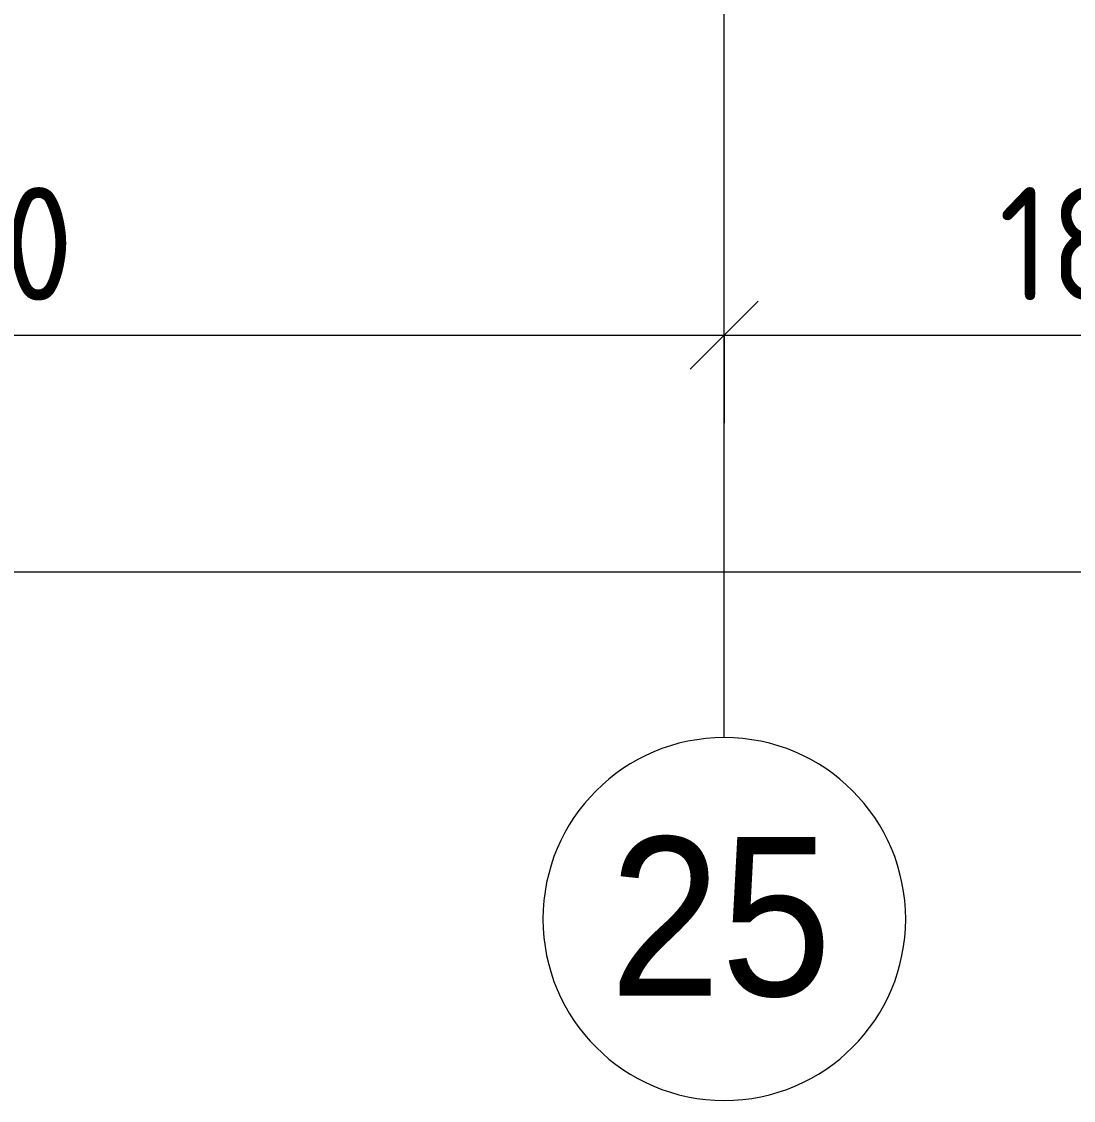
# Model space of a CAD drawing. Header units: millimetres. Extents: x 81368 to 286493, y -8553 to 29000.
# Drawn here: x 91310 to 93630, y -2706 to -328 of the extents above; entities that cross this region are included whole.
import ezdxf

# ---------------------------------------------------------------- set-up
doc = ezdxf.new("R2010")
doc.units = ezdxf.units.MM
for name, color, linetype, lineweight in [('A-ANNO-DIMS', 7, 'Continuous', 9), ('A-ANNO-DIMS-100', 7, 'Continuous', 9), ('Оси', 7, 'Continuous', 9), ('Оси-1', 7, 'Continuous', 20)]:
    doc.layers.add(name, color=color, linetype=linetype, lineweight=lineweight)
doc.styles.add('Arial', font='arial.ttf', dxfattribs={"width": 0.9, "height": 350})
doc.styles.add('ISOCPEUR', font='isocpeur.ttf', dxfattribs={"width": 0.9, "height": 250})
doc.dimstyles.new('ISO-2_5_0_9К_БОЛЬШОЙ_1', dxfattribs={"dimscale": 304.8, "dimtxt": 248.995294, "dimasz": 0.492126, "dimexe": 0.393701, "dimexo": 0.984252, "dimgap": 0, "dimtad": 1, "dimdec": 0, "dimrnd": 10, "dimzin": 0, "dimdsep": 46, "dimtxsty": 'ISOCPEUR', "dimblk1": 'OBLIQUE', "dimblk2": 'OBLIQUE', "dimsah": 1, "dimcen": 0.09, "dimdle": 0.393701, "dimazin": 0, "dimtfac": 1, "dimtdec": 4, "dimtix": 1, "dimtmove": 0, "dimatfit": 3, "dimfxl": 1, "dimtvp": 1, "dimtolj": 1, "dimtzin": 0, "dimarcsym": 2})

# ---------------------------------------------------------------- blocks, each defined once
blk = doc.blocks.new('Ось сетки - D8-29747960-План монтажа стен и перегородок 1 этажа в осях 23_1-33')
at = {"layer": 'Оси-1'}
for start, end in [(360, 180), (180, 360)]:
    blk.add_arc((0, 0), 4, start, end, dxfattribs=at)
blk = doc.blocks.new('DIMBLOCK3-План монтажа стен и перегородок 1 этажа в осях 23_1-33')
at = {"layer": 'A-ANNO-DIMS-100'}
for p, q in [((89360, -1213.1), (89360, -899.2)), ((92860, -1213.1), (92860, -899.2)), ((89360, -1019.2), (92860, -1019.2)), ((89360, -1019.2), (89360, -1213.1)), ((92860, -1019.2), (92860, -1213.1))]:
    blk.add_line(p, q, dxfattribs=at)
at = {"layer": 'A-ANNO-DIMS-100', "lineweight": 20}
for p, q in [((89360, -1019.2), (89435, -944.2)), ((92860, -1019.2), (92935, -944.2)), ((89360, -1019.2), (89285, -1094.2)), ((92860, -1019.2), (92785, -1094.2))]:
    blk.add_line(p, q, dxfattribs=at)
at = {"layer": 'A-ANNO-DIMS-100', "color": 0, "insert": (90794, -692.6), "char_height": 250, "width": 758.478, "attachment_point": 1, "line_spacing_factor": 1.149209, "style": 'ISOCPEUR'}
blk.add_mtext('3500', dxfattribs=at)
blk = doc.blocks.new('_Oblique')
at = {"color": 0, "linetype": 'ByBlock', "lineweight": -2}
blk.add_line((-0.5, -0.5), (0.5, 0.5), dxfattribs=at)
blk = doc.blocks.new('DIMBLOCK4-План монтажа стен и перегородок 1 этажа в осях 23_1-33')
at = {"layer": 'A-ANNO-DIMS-100'}
for p, q in [((92860, -1213.1), (92860, -899.2)), ((94660, -1213.1), (94660, -899.2)), ((92860, -1019.2), (94660, -1019.2)), ((92860, -1019.2), (92860, -1213.1)), ((94660, -1019.2), (94660, -1213.1))]:
    blk.add_line(p, q, dxfattribs=at)
at = {"layer": 'A-ANNO-DIMS-100', "lineweight": 20}
for p, q in [((92860, -1019.2), (92935, -944.2)), ((94660, -1019.2), (94735, -944.2)), ((92860, -1019.2), (92785, -1094.2)), ((94660, -1019.2), (94585, -1094.2))]:
    blk.add_line(p, q, dxfattribs=at)
at = {"layer": 'A-ANNO-DIMS-100', "color": 0, "insert": (93465.5, -692.6), "char_height": 250, "width": 706.764, "attachment_point": 1, "line_spacing_factor": 1.149209, "style": 'ISOCPEUR'}
blk.add_mtext('1800', dxfattribs=at)
blk = doc.blocks.new('DIMBLOCK26-План монтажа стен и перегородок 1 этажа в осях 23_1-33')
at = {"layer": 'A-ANNO-DIMS-100'}
for p, q in [((84560, -1734.6), (84560, -1420.7)), ((125010, -1734.6), (125010, -1420.7)), ((84440, -1540.7), (125130, -1540.7)), ((84560, -1540.7), (84560, -1734.6)), ((125010, -1540.7), (125010, -1734.6))]:
    blk.add_line(p, q, dxfattribs=at)
at = {"layer": 'A-ANNO-DIMS-100', "lineweight": 20}
for p, q in [((84560, -1540.7), (84635, -1465.7)), ((125010, -1540.7), (125085, -1465.7)), ((84560, -1540.7), (84485, -1615.7)), ((125010, -1540.7), (124935, -1615.7))]:
    blk.add_line(p, q, dxfattribs=at)
at = {"layer": 'A-ANNO-DIMS-100', "color": 0, "insert": (104366, -1214.1), "char_height": 250, "width": 1005.558, "attachment_point": 1, "line_spacing_factor": 1.149209, "style": 'ISOCPEUR'}
blk.add_mtext('40450', dxfattribs=at)

msp = doc.modelspace()

# ---------------------------------------------------------------- linework, layer by layer
at = {"layer": 'Оси'}
msp.add_line((92860, -1906.3), (92860, 593.7), dxfattribs=at)

# ---------------------------------------------------------------- block references
at = {"layer": 'Оси-1', "xscale": 99.99999999999993, "yscale": 99.99999999999993, "zscale": 99.99999999999993}
msp.add_blockref('Ось сетки - D8-29747960-План монтажа стен и перегородок 1 этажа в осях 23_1-33', (92860, -2306.3), dxfattribs=at)

# ---------------------------------------------------------------- texts
at = {"layer": 'Оси', "insert": (92607.4, -2125.6), "char_height": 350, "width": 606.076, "attachment_point": 1, "style": 'Arial'}
msp.add_mtext('25', dxfattribs=at)

# ---------------------------------------------------------------- dimensions: what is measured, and where the dimension line sits
at = {"layer": 'A-ANNO-DIMS'}
for base, p1, p2, override, picture, middle in [((92860, -1019.2), (89360, -913.1), (92860, -913.1), {"dimpost": '<>', "dimfxl": 3500}, 'DIMBLOCK3-План монтажа стен и перегородок 1 этажа в осях 23_1-33', (91110, -894.2)), ((94660, -1019.2), (92860, -913.1), (94660, -913.1), {"dimpost": '<>', "dimfxl": 1800}, 'DIMBLOCK4-План монтажа стен и перегородок 1 этажа в осях 23_1-33', (93760, -894.2)), ((125010, -1540.7), (84560, -1434.6), (125010, -1434.6), {"dimpost": '<>', "dimfxl": 40450}, 'DIMBLOCK26-План монтажа стен и перегородок 1 этажа в осях 23_1-33', (104785, -1415.7))]:
    dim = msp.add_linear_dim(base=base, p1=p1, p2=p2, dimstyle='ISO-2_5_0_9К_БОЛЬШОЙ_1', override=override, dxfattribs=at)
    dim.commit()
    dim.dimension.update_dxf_attribs({"geometry": picture, "text_midpoint": middle})

doc.saveas('drawing.dxf')
